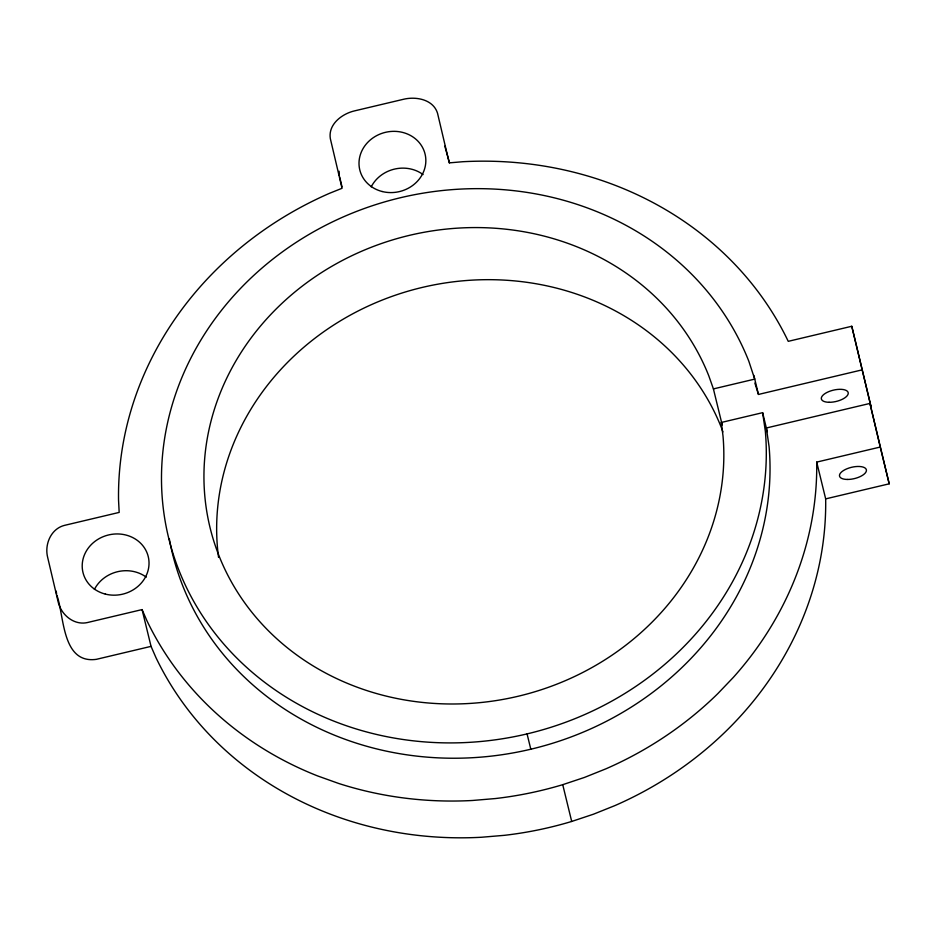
<?xml version="1.0" encoding="UTF-8"?>
<svg xmlns="http://www.w3.org/2000/svg" width="936" height="936" viewBox="0 0 936 936"><rect width="100%" height="100%" fill="white"/><g stroke="black" fill="none" stroke-linecap="round" stroke-linejoin="round"><path stroke-width="1.4" d="M142.073 609.593L146.999 620.872A350.871 318.006 -13.7 0 0 317.655 775.944L338.586 783.432A350.871 318.006 -13.7 0 0 472.551 800.479L495.378 798.548A350.871 318.006 -13.7 0 0 562.735 784.672L584.497 777.418L605.767 768.889A350.871 318.006 -13.7 0 0 717.947 693.494L733.333 677.395A350.871 318.006 -13.7 0 0 816.707 462.103L880.238 447.045L889.2 483.818L825.669 498.876A350.871 318.006 -13.7 0 1 614.73 805.674L593.471 814.203L571.697 821.457A350.871 318.006 -13.7 0 1 504.34 835.333L481.513 837.252A350.871 318.006 -13.7 0 1 155.973 657.657L151.047 646.366L142.073 609.593L87.376 622.557C73.768 625.599 60.957 614.578 58.102 601.684L47.619 557.189C44.425 544.366 50.953 528.781 64.479 525.377L119.176 512.413L118.544 500.105A350.871 318.006 -13.7 0 1 329.484 193.319L342.038 188.288L330.35 138.692C327.951 124.371 341.968 113.806 354.487 110.893L403.568 99.263C416.04 96.244 433.31 99.391 437.545 113.279L449.233 162.876L462.7 161.729A350.871 318.006 -13.7 0 1 788.252 341.336L851.772 326.266L871.018 406.657L851.772 326.266M713.419 388.908L754.72 379.115L748.847 361.273A303.931 275.453 -13.7 0 0 251.714 277.325A303.931 275.453 -13.7 0 0 358.277 729.577A303.931 275.453 -13.7 0 0 765.344 431.262L762.629 412.671L721.317 422.464L723.013 436.106A261.261 236.773 -13.7 0 1 373.101 692.535A261.261 236.773 -13.7 0 1 281.502 303.79A261.261 236.773 -13.7 0 1 708.833 375.944L713.419 388.908L721.995 424.113M753.854 375.43L758.452 394.442L862.056 369.884M889.2 483.818L869.953 403.428L766.362 427.986L769.076 446.589A303.931 275.453 -13.7 0 1 504.539 754.346A303.931 275.453 -13.7 0 1 169.334 538.996M151.047 646.366L96.338 659.342C61.753 664.127 64.315 615.701 56.909 595.355M444.811 146.168L449.514 162.805M754.861 383.035L758.452 394.442M722.908 431.941L721.539 428.045A261.261 236.773 -13.7 0 0 417.011 288.721A261.261 236.773 -13.7 0 0 218.556 557.365M816.707 462.103L825.669 498.876M762.629 412.671L767.227 431.683M721.317 422.464L722.007 425.272M562.735 784.672L571.697 821.457M527.062 733.894L530.806 749.221M869.953 403.428L880.238 447.045M339.651 176.881L341.991 186.802M56.254 591.166L56.581 593.962M339.101 171.229L339.323 175.465M94.396 589.446A33.591 30.443 -13.7 0 1 146.262 577.149M371.218 186.849A33.591 30.443 -13.7 0 1 423.072 174.564M105.323 594.091A33.591 30.443 -13.7 0 0 148.297 556.815A33.591 30.443 -13.7 0 0 93.226 542.775A33.591 30.443 -13.7 0 0 105.323 594.091M382.134 191.506A33.591 30.443 -13.7 0 0 425.108 154.218A33.591 30.443 -13.7 0 0 370.036 140.178A33.591 30.443 -13.7 0 0 382.134 191.506M847.244 479.454A13.783 5.827 -13.3 0 0 866.385 469.872A13.783 5.827 -13.3 0 0 845.231 469.556A13.783 5.827 -13.3 0 0 847.244 479.454M829.062 402.293A13.783 5.827 -13.3 0 0 848.203 392.71A13.783 5.827 -13.3 0 0 827.05 392.406A13.783 5.827 -13.3 0 0 829.062 402.293"/></g></svg>
